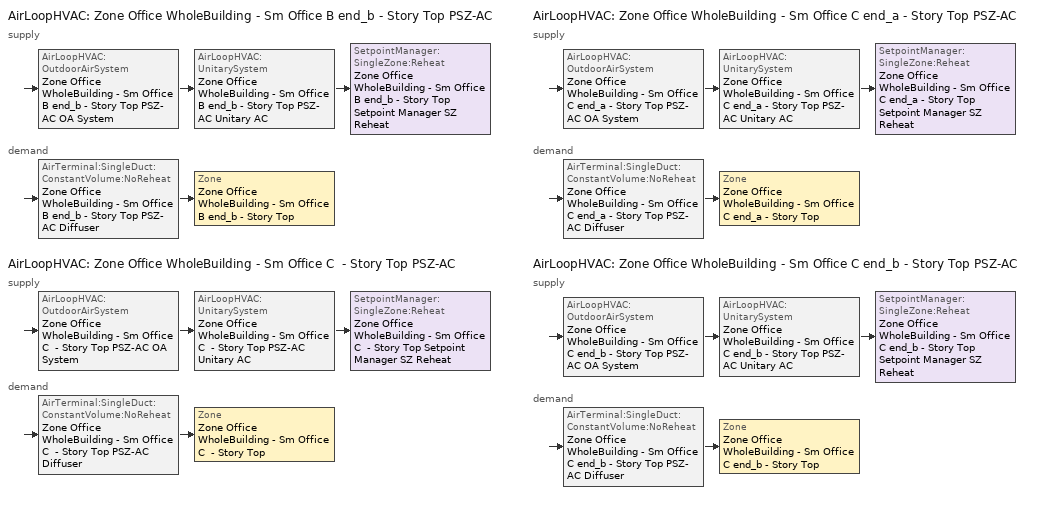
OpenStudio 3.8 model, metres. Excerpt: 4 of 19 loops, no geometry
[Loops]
AirLoopHVAC 'Zone Office WholeBuilding - Sm Office B end_b - Story Top PSZ-AC'
 supply: AirLoopHVAC:OutdoorAirSystem 'Zone Office WholeBuilding - Sm Office B end_b - Story Top PSZ-AC OA System' > AirLoopHVAC:UnitarySystem 'Zone Office WholeBuilding - Sm Office B end_b - Story Top PSZ-AC Unitary AC' > SetpointManager:SingleZone:Reheat 'Zone Office WholeBuilding - Sm Office B end_b - Story Top Setpoint Manager SZ Reheat'
 demand: AirTerminal:SingleDuct:ConstantVolume:NoReheat 'Zone Office WholeBuilding - Sm Office B end_b - Story Top PSZ-AC Diffuser' > Zone 'Zone Office WholeBuilding - Sm Office B end_b - Story Top'
AirLoopHVAC 'Zone Office WholeBuilding - Sm Office C  - Story Top PSZ-AC'
 supply: AirLoopHVAC:OutdoorAirSystem 'Zone Office WholeBuilding - Sm Office C  - Story Top PSZ-AC OA System' > AirLoopHVAC:UnitarySystem 'Zone Office WholeBuilding - Sm Office C  - Story Top PSZ-AC Unitary AC' > SetpointManager:SingleZone:Reheat 'Zone Office WholeBuilding - Sm Office C  - Story Top Setpoint Manager SZ Reheat'
 demand: AirTerminal:SingleDuct:ConstantVolume:NoReheat 'Zone Office WholeBuilding - Sm Office C  - Story Top PSZ-AC Diffuser' > Zone 'Zone Office WholeBuilding - Sm Office C  - Story Top'
AirLoopHVAC 'Zone Office WholeBuilding - Sm Office C end_a - Story Top PSZ-AC'
 supply: AirLoopHVAC:OutdoorAirSystem 'Zone Office WholeBuilding - Sm Office C end_a - Story Top PSZ-AC OA System' > AirLoopHVAC:UnitarySystem 'Zone Office WholeBuilding - Sm Office C end_a - Story Top PSZ-AC Unitary AC' > SetpointManager:SingleZone:Reheat 'Zone Office WholeBuilding - Sm Office C end_a - Story Top Setpoint Manager SZ Reheat'
 demand: AirTerminal:SingleDuct:ConstantVolume:NoReheat 'Zone Office WholeBuilding - Sm Office C end_a - Story Top PSZ-AC Diffuser' > Zone 'Zone Office WholeBuilding - Sm Office C end_a - Story Top'
AirLoopHVAC 'Zone Office WholeBuilding - Sm Office C end_b - Story Top PSZ-AC'
 supply: AirLoopHVAC:OutdoorAirSystem 'Zone Office WholeBuilding - Sm Office C end_b - Story Top PSZ-AC OA System' > AirLoopHVAC:UnitarySystem 'Zone Office WholeBuilding - Sm Office C end_b - Story Top PSZ-AC Unitary AC' > SetpointManager:SingleZone:Reheat 'Zone Office WholeBuilding - Sm Office C end_b - Story Top Setpoint Manager SZ Reheat'
 demand: AirTerminal:SingleDuct:ConstantVolume:NoReheat 'Zone Office WholeBuilding - Sm Office C end_b - Story Top PSZ-AC Diffuser' > Zone 'Zone Office WholeBuilding - Sm Office C end_b - Story Top'
[Sizing:Zone] Zone Cooling Design Supply Air Temperature Input Method=SupplyAirTemperature; Zone Cooling Design Supply Air Temperature {C}=12.7778; Zone Cooling Design Supply Air Temperature Difference {deltaC}=11.11; Zone Heating Design Supply Air Temperature Input Method=SupplyAirTemperature; Zone Heating Design Supply Air Temperature {C}=50; Zone Heating Design Supply Air Temperature Difference {deltaC}=11.11; Zone Cooling Design Supply Air Humidity Ratio {kg-H2O/kg-air}=0.0085; Zone Heating Design Supply Air Humidity Ratio {kg-H2O/kg-air}=0.008; Cooling Design Air Flow Method=DesignDay; Heating Design Air Flow Method=DesignDay; Account for Dedicated Outdoor Air System=No; Dedicated Outdoor Air System Control Strategy=NeutralSupplyAir; Dedicated Outdoor Air Low Setpoint Temperature for Design {C}=autosize; Dedicated Outdoor Air High Setpoint Temperature for Design {C}=autosize; Zone Load Sizing Method=Sensible Load Only No Latent Load; Zone Latent Cooling Design Supply Air Humidity Ratio Input Method=HumidityRatioDifference; Zone Cooling Design Supply Air Humidity Ratio Difference {kgWater/kgDryAir}=0.005; Zone Latent Heating Design Supply Air Humidity Ratio Input Method=HumidityRatioDifference; Zone Humidification Design Supply Air Humidity Ratio Difference {kgWater/kgDryAir}=0.005
Zone Office WholeBuilding - Sm Office C end_a - Story Top; Zone Office WholeBuilding - Sm Office C  - Story Top; Zone Office WholeBuilding - Sm Office B end_b - Story Top; Zone Office WholeBuilding - Sm Office C end_b - Story Top
[Zone equipment]
Zone Office WholeBuilding - Sm Office C end_a - Story Top: Zone Office WholeBuilding - Sm Office C end_a - Story Top PSZ-AC Diffuser
Zone Office WholeBuilding - Sm Office C  - Story Top: Zone Office WholeBuilding - Sm Office C  - Story Top PSZ-AC Diffuser
Zone Office WholeBuilding - Sm Office B end_b - Story Top: Zone Office WholeBuilding - Sm Office B end_b - Story Top PSZ-AC Diffuser
Zone Office WholeBuilding - Sm Office C end_b - Story Top: Zone Office WholeBuilding - Sm Office C end_b - Story Top PSZ-AC Diffuser
[AirLoopHVAC] Design Return Air Flow Fraction of Supply Air Flow=1
Name | Availability Schedule | Design Supply Air Flow Rate {m3/s}
Zone Office WholeBuilding - Sm Office B end_b - Story Top PSZ-AC | Zone Office WholeBuilding - Sm Office B end_b - Story Top PSZ-AC_constant_night_fan_schedule | 0.332468
Zone Office WholeBuilding - Sm Office C  - Story Top PSZ-AC | Zone Office WholeBuilding - Sm Office C  - Story Top PSZ-AC_constant_night_fan_schedule | 0.796888
Zone Office WholeBuilding - Sm Office C end_a - Story Top PSZ-AC | Zone Office WholeBuilding - Sm Office C end_a - Story Top PSZ-AC_constant_night_fan_schedule | 0.156352
Zone Office WholeBuilding - Sm Office C end_b - Story Top PSZ-AC | Zone Office WholeBuilding - Sm Office C end_b - Story Top PSZ-AC_constant_night_fan_schedule | 0.162666
[Sizing:System] Type of Load to Size On=Sensible; Central Heating Maximum System Air Flow Ratio=1; Preheat Design Temperature {C}=7.22222; Preheat Design Humidity Ratio {kg-H2O/kg-Air}=0.008; Precool Design Temperature {C}=12.7778; Precool Design Humidity Ratio {kg-H2O/kg-Air}=0.008; Central Cooling Design Supply Air Temperature {C}=12.7778; Central Heating Design Supply Air Temperature {C}=50; Sizing Option=Coincident; 100% Outdoor Air in Cooling=No; 100% Outdoor Air in Heating=No; Central Cooling Design Supply Air Humidity Ratio {kg-H2O/kg-Air}=0.0085; Central Heating Design Supply Air Humidity Ratio {kg-H2O/kg-Air}=0.008; Cooling Design Air Flow Method=DesignDay; Heating Design Air Flow Method=DesignDay; System Outdoor Air Method=ZoneSum; Zone Maximum Outdoor Air Fraction=1; Cooling Supply Air Flow Rate Per Floor Area {m3/s-m2}=0.00996765; Cooling Fraction of Autosized Cooling Supply Air Flow Rate=1; Cooling Supply Air Flow Rate Per Unit Cooling Capacity {m3/s-W}=3.94755e-05; Heating Supply Air Flow Rate Per Floor Area {m3/s-m2}=0.00996765; Heating Fraction of Autosized Heating Supply Air Flow Rate=1; Heating Fraction of Autosized Cooling Supply Air Flow Rate=1; Heating Supply Air Flow Rate Per Unit Heating Capacity {m3/s-W}=3.15882e-05; Cooling Design Capacity Method=CoolingDesignCapacity; Cooling Design Capacity Per Floor Area {W/m2}=234.7; Fraction of Autosized Cooling Design Capacity=1; Heating Design Capacity Method=HeatingDesignCapacity; Heating Design Capacity Per Floor Area {W/m2}=157; Fraction of Autosized Heating Design Capacity=1; Central Cooling Capacity Control Method=OnOff; Occupant Diversity=1
Name | Design Outdoor Air Flow Rate {m3/s} | Cooling Design Capacity {W} | Heating Design Capacity {W}
Zone Office WholeBuilding - Sm Office B end_b - Story Top PSZ-AC | 0.332468 | 4127.41 | 7911.54
Zone Office WholeBuilding - Sm Office C  - Story Top PSZ-AC | 0.796888 | 9838.9 | 22212.99
Zone Office WholeBuilding - Sm Office C end_a - Story Top PSZ-AC | 0.156352 | 1729.16 | 4713.88
Zone Office WholeBuilding - Sm Office C end_b - Story Top PSZ-AC | 0.162666 | 2031.97 | 4717.45
[SetpointManager:SingleZone:Reheat] Minimum Supply Air Temperature {C}=12.7778; Maximum Supply Air Temperature {C}=50
Name | Control Zone | Setpoint Node or NodeList
Zone Office WholeBuilding - Sm Office B end_b - Story Top Setpoint Manager SZ Reheat | Zone Office WholeBuilding - Sm Office B end_b - Story Top | Zone Office WholeBuilding - Sm Office B end_b - Story Top PSZ-AC Supply Outlet Node
Zone Office WholeBuilding - Sm Office C  - Story Top Setpoint Manager SZ Reheat | Zone Office WholeBuilding - Sm Office C  - Story Top | Zone Office WholeBuilding - Sm Office C  - Story Top PSZ-AC Supply Outlet Node
Zone Office WholeBuilding - Sm Office C end_a - Story Top Setpoint Manager SZ Reheat | Zone Office WholeBuilding - Sm Office C end_a - Story Top | Zone Office WholeBuilding - Sm Office C end_a - Story Top PSZ-AC Supply Outlet Node
Zone Office WholeBuilding - Sm Office C end_b - Story Top Setpoint Manager SZ Reheat | Zone Office WholeBuilding - Sm Office C end_b - Story Top | Zone Office WholeBuilding - Sm Office C end_b - Story Top PSZ-AC Supply Outlet Node
[Coil:Heating:Gas] Availability Schedule=Always On Discrete; Gas Burner Efficiency=0.8; On Cycle Parasitic Electric Load {W}=0; Off Cycle Parasitic Gas Load {W}=0
Name | Nominal Capacity {W}
Zone Office WholeBuilding - Sm Office B end_b - Story Top PSZ-AC Gas Htg Coil 48kBtu/hr 0.8 Thermal Eff | 10154.9
Zone Office WholeBuilding - Sm Office C  - Story Top PSZ-AC Gas Htg Coil 124kBtu/hr 0.8 Thermal Eff | 24828.6
Zone Office WholeBuilding - Sm Office C end_a - Story Top PSZ-AC Gas Htg Coil 21kBtu/hr 0.8 Thermal Eff | 4713.88
Zone Office WholeBuilding - Sm Office C end_b - Story Top PSZ-AC Gas Htg Coil 23kBtu/hr 0.8 Thermal Eff | 4885.37
[Coil:Heating:Electric] Availability Schedule=Always Off Discrete; Efficiency=1; Nominal Capacity {W}=0
Zone Office WholeBuilding - Sm Office B end_b - Story Top PSZ-AC No Heat; Zone Office WholeBuilding - Sm Office C  - Story Top PSZ-AC No Heat; Zone Office WholeBuilding - Sm Office C end_a - Story Top PSZ-AC No Heat; Zone Office WholeBuilding - Sm Office C end_b - Story Top PSZ-AC No Heat
[Coil:Cooling:DX:SingleSpeed] Availability Schedule=Always On Discrete; Rated Sensible Heat Ratio=0.800655; Rated Evaporator Fan Power Per Volume Flow Rate 2017 {W/(m3/s)}=773.3; Rated Evaporator Fan Power Per Volume Flow Rate 2023 {W/(m3/s)}=934.4; Total Cooling Capacity Function of Temperature Curve=DOE Ref DX Clg Coil Cool-Cap-fT; Total Cooling Capacity Function of Flow Fraction Curve=DOE Ref DX Clg Coil Cool-CAP-fFlow; Energy Input Ratio Function of Temperature Curve=DOE Ref DX Clg Coil Cool-EIR-fT; Energy Input Ratio Function of Flow Fraction Curve=DOE Ref DX Clg Coil Cool-EIR-fFlow; Part Load Fraction Correlation Curve=DOE Ref DX Clg Coil Cool-PLF-fPLR; Minimum Outdoor Dry-Bulb Temperature for Compressor Operation {C}=-25; Nominal Time for Condensate Removal to Begin {s}=0; Ratio of Initial Moisture Evaporation Rate and Steady State Latent Capacity=0; Maximum Cycling Rate {cycles/hr}=0; Latent Capacity Time Constant {s}=0; Condenser Type=AirCooled; Evaporative Condenser Effectiveness=0.9; Evaporative Condenser Air Flow Rate {m3/s}=autosize; Evaporative Condenser Pump Rated Power Consumption {W}=autosize; Crankcase Heater Capacity {W}=0; Maximum Outdoor Dry-Bulb Temperature for Crankcase Heater Operation {C}=10; Basin Heater Capacity {W/K}=0; Basin Heater Setpoint Temperature {C}=2
Name | Rated Total Cooling Capacity {W} | Rated COP {W/W} | Rated Air Flow Rate {m3/s}
Zone Office WholeBuilding - Sm Office B end_b - Story Top PSZ-AC 1spd DX AC Clg Coil 28kBtu/hr 11.06SEER 27kBtu/hr 9.7SEER | 5503.53 | 3.14722 | 0.332468
Zone Office WholeBuilding - Sm Office C  - Story Top PSZ-AC 1spd DX AC Clg Coil 71kBtu/hr 9.63EER 71kBtu/hr 8.9EER | 13191.3 | 3.09963 | 0.796888
Zone Office WholeBuilding - Sm Office C end_a - Story Top PSZ-AC 1spd DX AC Clg Coil 12kBtu/hr 11.06SEER 12kBtu/hr 9.7SEER | 2588.18 | 3.14722 | 0.156352
Zone Office WholeBuilding - Sm Office C end_b - Story Top PSZ-AC 1spd DX AC Clg Coil 13kBtu/hr 11.06SEER 13kBtu/hr 9.7SEER | 2692.7 | 3.14722 | 0.162666
[Fan:OnOff] Availability Schedule=Always On Discrete; Pressure Rise {Pa}=622.722; Motor In Airstream Fraction=1
Name | Fan Total Efficiency | Maximum Flow Rate {m3/s} | Motor Efficiency | Fan Power Ratio Function of Speed Ratio Curve | Fan Efficiency Ratio Function of Speed Ratio Curve
Zone Office WholeBuilding - Sm Office B end_b - Story Top PSZ-AC Fan | 0.53625 | 0.332468 | 0.825 | Fan On Off Power Curve 14 | Fan On Off Efficiency Curve 14
Zone Office WholeBuilding - Sm Office C  - Story Top PSZ-AC Fan | 0.546 | 0.796888 | 0.84 | Fan On Off Power Curve 15 | Fan On Off Efficiency Curve 15
Zone Office WholeBuilding - Sm Office C end_a - Story Top PSZ-AC Fan | 0.53625 | 0.156352 | 0.825 | Fan On Off Power Curve 16 | Fan On Off Efficiency Curve 16
Zone Office WholeBuilding - Sm Office C end_b - Story Top PSZ-AC Fan | 0.53625 | 0.162666 | 0.825 | Fan On Off Power Curve 17 | Fan On Off Efficiency Curve 17
[AirLoopHVAC:UnitarySystem] Control Type=Load; Dehumidification Control Type=None; Availability Schedule=Always On Discrete; Fan Placement=DrawThrough; DX Heating Coil Sizing Ratio=1; Use DOAS DX Cooling Coil=No; DOAS DX Cooling Coil Leaving Minimum Air Temperature {C}=2; Latent Load Control=SensibleOnlyLoadControl; Supply Air Flow Rate Method During Cooling Operation=SupplyAirFlowRate; Supply Air Flow Rate Method During Heating Operation=SupplyAirFlowRate; Supply Air Flow Rate Method When No Cooling or Heating is Required=None; No Load Supply Air Flow Rate Control Set To Low Speed=Yes; Maximum Supply Air Temperature {C}=50; Maximum Outdoor Dry-Bulb Temperature for Supplemental Heater Operation {C}=21; Ancilliary On-Cycle Electric Power {W}=0; Ancilliary Off-Cycle Electric Power {W}=0
Name | Controlling Zone or Thermostat Location | Supply Fan | Supply Air Fan Operating Mode Schedule | Heating Coil | Cooling Coil | Supplemental Heating Coil | Supply Air Flow Rate During Cooling Operation {m3/s} | Supply Air Flow Rate During Heating Operation {m3/s}
Zone Office WholeBuilding - Sm Office B end_b - Story Top PSZ-AC Unitary AC | Zone Office WholeBuilding - Sm Office B end_b - Story Top | Zone Office WholeBuilding - Sm Office B end_b - Story Top PSZ-AC Fan | Zone Office WholeBuilding - Sm Office B end_b - Story Top PSZ-AC_constant_night_fan_schedule | Zone Office WholeBuilding - Sm Office B end_b - Story Top PSZ-AC Gas Htg Coil 48kBtu/hr 0.8 Thermal Eff | Zone Office WholeBuilding - Sm Office B end_b - Story Top PSZ-AC 1spd DX AC Clg Coil 28kBtu/hr 11.06SEER 27kBtu/hr 9.7SEER | Zone Office WholeBuilding - Sm Office B end_b - Story Top PSZ-AC No Heat | 0.332468 | 0.332468
Zone Office WholeBuilding - Sm Office C  - Story Top PSZ-AC Unitary AC | Zone Office WholeBuilding - Sm Office C  - Story Top | Zone Office WholeBuilding - Sm Office C  - Story Top PSZ-AC Fan | Zone Office WholeBuilding - Sm Office C  - Story Top PSZ-AC_constant_night_fan_schedule | Zone Office WholeBuilding - Sm Office C  - Story Top PSZ-AC Gas Htg Coil 124kBtu/hr 0.8 Thermal Eff | Zone Office WholeBuilding - Sm Office C  - Story Top PSZ-AC 1spd DX AC Clg Coil 71kBtu/hr 9.63EER 71kBtu/hr 8.9EER | Zone Office WholeBuilding - Sm Office C  - Story Top PSZ-AC No Heat | 0.796888 | 0.796888
Zone Office WholeBuilding - Sm Office C end_a - Story Top PSZ-AC Unitary AC | Zone Office WholeBuilding - Sm Office C end_a - Story Top | Zone Office WholeBuilding - Sm Office C end_a - Story Top PSZ-AC Fan | Zone Office WholeBuilding - Sm Office C end_a - Story Top PSZ-AC_constant_night_fan_schedule | Zone Office WholeBuilding - Sm Office C end_a - Story Top PSZ-AC Gas Htg Coil 21kBtu/hr 0.8 Thermal Eff | Zone Office WholeBuilding - Sm Office C end_a - Story Top PSZ-AC 1spd DX AC Clg Coil 12kBtu/hr 11.06SEER 12kBtu/hr 9.7SEER | Zone Office WholeBuilding - Sm Office C end_a - Story Top PSZ-AC No Heat | 0.156352 | 0.156352
Zone Office WholeBuilding - Sm Office C end_b - Story Top PSZ-AC Unitary AC | Zone Office WholeBuilding - Sm Office C end_b - Story Top | Zone Office WholeBuilding - Sm Office C end_b - Story Top PSZ-AC Fan | Zone Office WholeBuilding - Sm Office C end_b - Story Top PSZ-AC_constant_night_fan_schedule | Zone Office WholeBuilding - Sm Office C end_b - Story Top PSZ-AC Gas Htg Coil 23kBtu/hr 0.8 Thermal Eff | Zone Office WholeBuilding - Sm Office C end_b - Story Top PSZ-AC 1spd DX AC Clg Coil 13kBtu/hr 11.06SEER 13kBtu/hr 9.7SEER | Zone Office WholeBuilding - Sm Office C end_b - Story Top PSZ-AC No Heat | 0.162666 | 0.162666
[Controller:OutdoorAir] Economizer Control Type=NoEconomizer; Economizer Control Action Type=ModulateFlow; Economizer Maximum Limit Dry-Bulb Temperature {C}=28; Economizer Maximum Limit Enthalpy {J/kg}=64000; Lockout Type=LockoutWithCompressor; Minimum Limit Type=FixedMinimum; High Humidity Control=No; Heat Recovery Bypass Control Type=BypassWhenWithinEconomizerLimits; Economizer Operation Staging=InterlockedWithMechanicalCooling
Name | Minimum Outdoor Air Flow Rate {m3/s} | Maximum Outdoor Air Flow Rate {m3/s} | Minimum Outdoor Air Schedule | Controller Mechanical Ventilation
Zone Office WholeBuilding - Sm Office B end_b - Story Top PSZ-AC OA System Controller | 0.0255869 | 0.332468 | Zone Office WholeBuilding - Sm Office B end_b - Story Top PSZ-AC_night_ventcycle_schedule | Controller Mechanical Ventilation 15
Zone Office WholeBuilding - Sm Office C  - Story Top PSZ-AC OA System Controller | 0.0724115 | 0.796888 | Zone Office WholeBuilding - Sm Office C  - Story Top PSZ-AC_night_ventcycle_schedule | Controller Mechanical Ventilation 16
Zone Office WholeBuilding - Sm Office C end_a - Story Top PSZ-AC OA System Controller | 0.0106188 | 0.156352 | Zone Office WholeBuilding - Sm Office C end_a - Story Top PSZ-AC_night_ventcycle_schedule | Controller Mechanical Ventilation 17
Zone Office WholeBuilding - Sm Office C end_b - Story Top PSZ-AC OA System Controller | 0.0106188 | 0.162666 | Zone Office WholeBuilding - Sm Office C end_b - Story Top PSZ-AC_night_ventcycle_schedule | Controller Mechanical Ventilation 18
[Controller:MechanicalVentilation] Availability Schedule=Always On Discrete
Controller Mechanical Ventilation 15; Controller Mechanical Ventilation 16; Controller Mechanical Ventilation 17; Controller Mechanical Ventilation 18
[AirLoopHVAC:OutdoorAirSystem]
Name | Controller
Zone Office WholeBuilding - Sm Office B end_b - Story Top PSZ-AC OA System | Zone Office WholeBuilding - Sm Office B end_b - Story Top PSZ-AC OA System Controller
Zone Office WholeBuilding - Sm Office C  - Story Top PSZ-AC OA System | Zone Office WholeBuilding - Sm Office C  - Story Top PSZ-AC OA System Controller
Zone Office WholeBuilding - Sm Office C end_a - Story Top PSZ-AC OA System | Zone Office WholeBuilding - Sm Office C end_a - Story Top PSZ-AC OA System Controller
Zone Office WholeBuilding - Sm Office C end_b - Story Top PSZ-AC OA System | Zone Office WholeBuilding - Sm Office C end_b - Story Top PSZ-AC OA System Controller
[AirTerminal:SingleDuct:ConstantVolume:NoReheat] Availability Schedule=Always On Discrete
Name | Maximum Air Flow Rate {m3/s}
Zone Office WholeBuilding - Sm Office B end_b - Story Top PSZ-AC Diffuser | 0.332468
Zone Office WholeBuilding - Sm Office C  - Story Top PSZ-AC Diffuser | 0.796888
Zone Office WholeBuilding - Sm Office C end_a - Story Top PSZ-AC Diffuser | 0.156352
Zone Office WholeBuilding - Sm Office C end_b - Story Top PSZ-AC Diffuser | 0.162666
[Schedule:Constant]
Name | Value
Always On Discrete; Zone Office WholeBuilding - Sm Office B end_b - Story Top PSZ-AC_night_ventcycle_schedule; Zone Office WholeBuilding - Sm Office B end_b - Story Top PSZ-AC_constant_night_fan_schedule; Zone Office WholeBuilding - Sm Office C  - Story Top PSZ-AC_night_ventcycle_schedule; Zone Office WholeBuilding - Sm Office C  - Story Top PSZ-AC_constant_night_fan_schedule; Zone Office WholeBuilding - Sm Office C end_a - Story Top PSZ-AC_night_ventcycle_schedule; Zone Office WholeBuilding - Sm Office C end_a - Story Top PSZ-AC_constant_night_fan_schedule; Zone Office WholeBuilding - Sm Office C end_b - Story Top PSZ-AC_night_ventcycle_schedule; Zone Office WholeBuilding - Sm Office C end_b - Story Top PSZ-AC_constant_night_fan_schedule | 1
Always Off Discrete | 0
[Curve:Exponent] Coefficient1 Constant=1; Coefficient2 Constant=0; Coefficient3 Constant=0; Minimum Value of x=0; Maximum Value of x=1
Fan On Off Power Curve 14; Fan On Off Power Curve 15; Fan On Off Power Curve 16; Fan On Off Power Curve 17
[Curve:Cubic] Coefficient1 Constant=1; Coefficient2 x=0; Coefficient3 x**2=0; Coefficient4 x**3=0
Name | Minimum Value of x | Maximum Value of x
Fan On Off Efficiency Curve 14; Fan On Off Efficiency Curve 15; Fan On Off Efficiency Curve 16; Fan On Off Efficiency Curve 17 | 0 | 1
DOE Ref DX Clg Coil Cool-CAP-fFlow; DOE Ref DX Clg Coil Cool-EIR-fFlow | -100 | 100
[Curve:Biquadratic] Minimum Value of x=-100; Maximum Value of x=100; Minimum Value of y=-100; Maximum Value of y=100
Name | Coefficient1 Constant | Coefficient2 x | Coefficient3 x**2 | Coefficient4 y | Coefficient5 y**2 | Coefficient6 x*y
DOE Ref DX Clg Coil Cool-Cap-fT | 0.971212 | -0.0152755 | 0.00144345 | -0.00039321 | -6.8364e-06 | -0.000290596
DOE Ref DX Clg Coil Cool-EIR-fT | 0.286871 | 0.0239022 | -0.000810648 | 0.0134585 | 0.000338936 | -0.000487004
[Curve:Quadratic]
DOE Ref DX Clg Coil Cool-PLF-fPLR: Coefficient1 Constant=0.909496; Coefficient2 x=0.0986477; Coefficient3 x**2=-0.00819488; Minimum Value of x=0; Maximum Value of x=1
